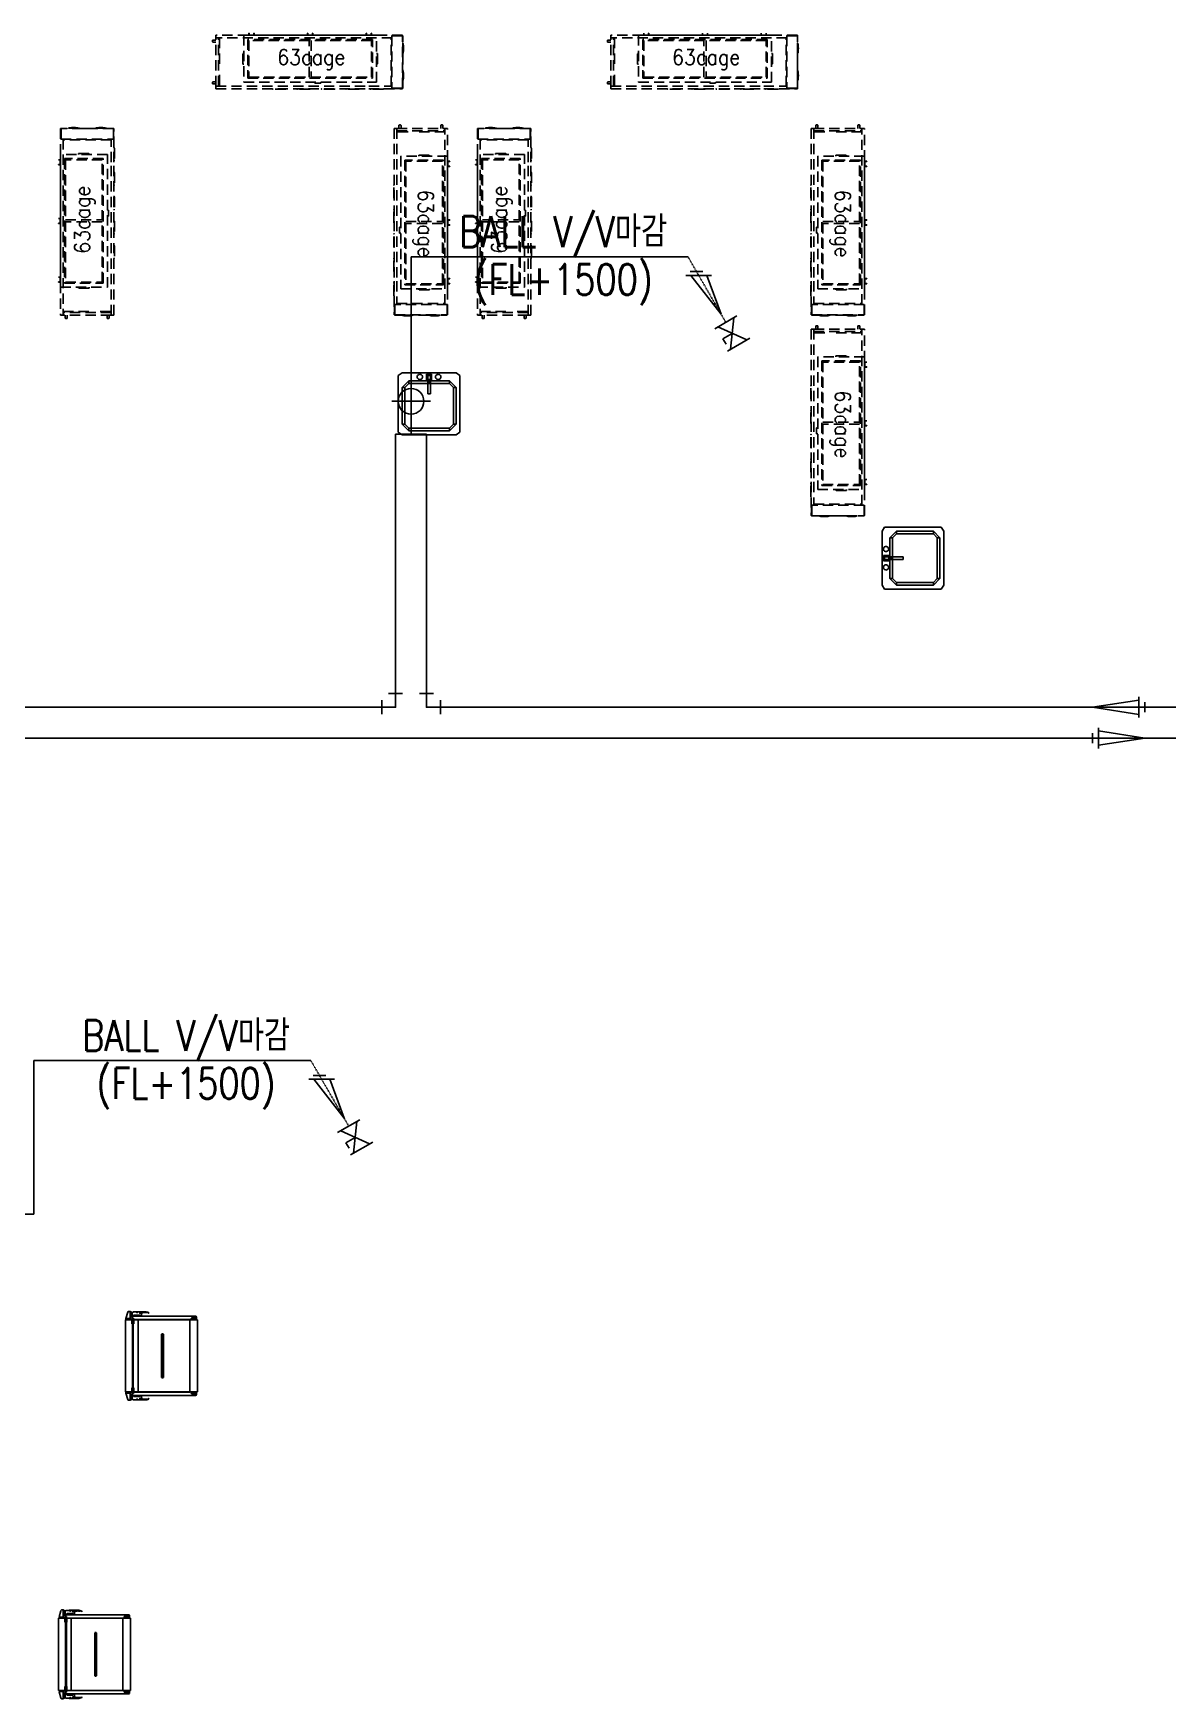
# Model space of a CAD drawing. Header units: millimetres. Extents: x 10903 to 284569, y 2319 to 62017.
# Drawn here: x 153771 to 164789, y 36515 to 52696 of the extents above; entities that cross this region are included whole.
import ezdxf
from ezdxf.enums import TextEntityAlignment as Align

# ---------------------------------------------------------------- set-up
doc = ezdxf.new("R2010")
doc.units = ezdxf.units.MM
doc.linetypes.add('DASHDOT', pattern=[1, 0.5, -0.25, 0, -0.25])
doc.linetypes.add('DASHED', pattern=[0.75, 0.5, -0.25])
for name, color, linetype in [('1', 8, 'Continuous'), ('IVC-SPF', 1, 'Continuous'), ('pipe', 3, 'Continuous'), ('UT GAS', 4, 'Continuous'), ('UTIL-RO', 4, 'Continuous'), ('빌트인', 8, 'Continuous')]:
    doc.layers.add(name, color=color, linetype=linetype)
doc.styles.add('GHS', font='ROMANS.shx', dxfattribs={"bigfont": 'whgtxt.shx'})
doc.styles.add('으뜸체', font='simplex.shx', dxfattribs={"bigfont": 'whgtxt.shx'})

# ---------------------------------------------------------------- blocks, each defined once
blk = doc.blocks.new('P1')
at = {"layer": '1', "color": 1, "linetype": 'Continuous'}
for p, q in [((0, -112.5), (0, 112.5)), ((112.5, 0), (-112.5, 0))]:
    blk.add_line(p, q, dxfattribs=at)
at = {"layer": 'pipe', "color": 2}
blk.add_circle((0, 0), 75, dxfattribs=at)
blk = doc.blocks.new('SA20L')
at = {"color": 2, "linetype": 'Continuous'}
for p, q in [((1.59, 0.53), (0.53, 1.59)), ((0.53, -1.59), (1.59, -0.53))]:
    blk.add_line(p, q, dxfattribs=at)
at = {"color": 0, "linetype": 'Continuous'}
blk.add_lwpolyline([(1.06, -1.06), (0, 0), (1.06, 1.06)], dxfattribs=at)
at = {"color": 2, "linetype": 'Continuous'}
for p in [(1.06, 1.06), (1.06, -1.06)]:
    blk.add_point(p, dxfattribs=at)
blk = doc.blocks.new('0S2c-M51-005-0-3층 UTILITY배관 평면도$0$SDFASFSDAF')
at = {"layer": 'pipe', "color": 2}
for p, q in [((0, 1.25), (0, -1.25)), ((0, 0.9), (2.5, -0.9)), ((2.5, 0.9), (0, -0.9)), ((2.5, 1.25), (2.5, -1.25))]:
    blk.add_line(p, q, dxfattribs=at)
blk = doc.blocks.new('VALD01')
at = {"color": 2}
for p, q in [((-1.96, 0.7), (2.54, 0)), ((2.54, 0), (-1.96, -0.7))]:
    blk.add_line(p, q, dxfattribs=at)
for points in [[(-2.54, -0.48), (-2.54, 0.48)], [(-1.96, -1), (-1.96, 1)]]:
    blk.add_lwpolyline(points, dxfattribs=at)
blk = doc.blocks.new('SINK2')
at = {"layer": '빌트인'}
for p, q in [((-262, 600), (-300, 575)), ((-300, 25), (-300, 575)), ((-262, 600), (262, 600)), ((-198, 562), (-262, 498)), ((-262, 498), (-198, 562)), ((-262, 498), (-262, 140)), ((-262, 498), (-262, 140)), ((-236, 498), (-262, 498)), ((-236, 498), (-262, 498)), ((-236, 498), (-198, 536)), ((-198, 536), (-236, 498)), ((-236, 140), (-236, 498)), ((-236, 140), (-236, 498)), ((198, 562), (-198, 562)), ((-198, 562), (198, 562)), ((-198, 536), (-198, 562)), ((-198, 536), (-198, 562)), ((-198, 536), (198, 536)), ((198, 536), (-198, 536)), ((262, 498), (198, 562)), ((198, 562), (198, 536)), ((262, 498), (198, 562)), ((198, 536), (198, 562)), ((236, 498), (198, 536)), ((198, 536), (236, 498)), ((236, 140), (236, 498)), ((236, 498), (262, 498)), ((236, 140), (236, 498)), ((236, 498), (262, 498)), ((262, 600), (300, 575)), ((262, 498), (262, 140)), ((262, 498), (262, 140)), ((300, 25), (300, 575)), ((-13, 204), (-13, 89)), ((13, 204), (-13, 204)), ((-13, 204), (-13, 102)), ((13, 204), (-13, 204)), ((-13, 204), (13, 204)), ((13, 204), (-13, 204)), ((-13, 204), (-13, 102)), ((-13, 89), (-13, 204)), ((13, 89), (13, 204)), ((13, 102), (13, 204)), ((13, 204), (13, 102)), ((13, 89), (13, 204)), ((-262, 0), (-300, 25)), ((-262, 140), (-198, 76)), ((-262, 140), (-236, 140)), ((-198, 76), (-262, 140)), ((-262, 140), (-236, 140)), ((262, 0), (-262, 0)), ((-198, 102), (-236, 140)), ((-236, 140), (-198, 102)), ((198, 102), (-198, 102)), ((-198, 102), (198, 102)), ((-198, 76), (-198, 102)), ((-198, 102), (-198, 76)), ((-198, 76), (198, 76)), ((198, 76), (-198, 76)), ((-114, 45), (-115, 38)), ((-115, 38), (-114, 45)), ((-114, 45), (-115, 38)), ((-115, 38), (-114, 45)), ((-115, 38), (-114, 32)), ((-114, 32), (-115, 38)), ((-115, 38), (-114, 32)), ((-114, 32), (-115, 38)), ((-111, 51), (-114, 45)), ((-114, 45), (-111, 51)), ((-111, 51), (-114, 45)), ((-114, 45), (-111, 51)), ((-114, 32), (-111, 25)), ((-111, 25), (-114, 32)), ((-114, 32), (-111, 25)), ((-111, 25), (-114, 32)), ((-107, 56), (-111, 51)), ((-111, 51), (-107, 56)), ((-107, 56), (-111, 51)), ((-111, 51), (-107, 56)), ((-111, 25), (-107, 20)), ((-107, 20), (-111, 25)), ((-111, 25), (-107, 20)), ((-107, 20), (-111, 25)), ((-102, 60), (-107, 56)), ((-107, 56), (-102, 60)), ((-102, 60), (-107, 56)), ((-107, 56), (-102, 60)), ((-107, 20), (-102, 16)), ((-102, 16), (-107, 20)), ((-107, 20), (-102, 16)), ((-102, 16), (-107, 20)), ((-96, 63), (-102, 60)), ((-102, 60), (-96, 63)), ((-96, 63), (-102, 60)), ((-102, 60), (-96, 63)), ((-102, 16), (-96, 14)), ((-96, 14), (-102, 16)), ((-102, 16), (-96, 14)), ((-96, 14), (-102, 16)), ((-89, 64), (-96, 63)), ((-96, 63), (-89, 64)), ((-89, 64), (-96, 63)), ((-96, 63), (-89, 64)), ((-96, 14), (-89, 13)), ((-89, 13), (-96, 14)), ((-96, 14), (-89, 13)), ((-89, 13), (-96, 14)), ((-82, 63), (-89, 64)), ((-82, 63), (-89, 64)), ((-89, 64), (-82, 63)), ((-82, 63), (-89, 64)), ((-89, 13), (-82, 14)), ((-82, 14), (-89, 13)), ((-89, 13), (-82, 14)), ((-82, 14), (-89, 13)), ((-76, 60), (-82, 63)), ((-82, 63), (-76, 60)), ((-76, 60), (-82, 63)), ((-82, 63), (-76, 60)), ((-82, 14), (-76, 16)), ((-76, 16), (-82, 14)), ((-82, 14), (-76, 16)), ((-76, 16), (-82, 14)), ((-71, 56), (-76, 60)), ((-76, 60), (-71, 56)), ((-71, 56), (-76, 60)), ((-76, 60), (-71, 56)), ((-76, 16), (-71, 20)), ((-71, 20), (-76, 16)), ((-76, 16), (-71, 20)), ((-71, 20), (-76, 16)), ((-67, 51), (-71, 56)), ((-71, 56), (-67, 51)), ((-67, 51), (-71, 56)), ((-71, 56), (-67, 51)), ((-71, 20), (-67, 25)), ((-67, 25), (-71, 20)), ((-71, 20), (-67, 25)), ((-67, 25), (-71, 20)), ((-64, 45), (-67, 51)), ((-67, 51), (-64, 45)), ((-64, 45), (-67, 51)), ((-67, 51), (-64, 45)), ((-67, 25), (-64, 32)), ((-64, 32), (-67, 25)), ((-67, 25), (-64, 32)), ((-64, 32), (-67, 25)), ((-64, 38), (-64, 45)), ((-64, 45), (-64, 38)), ((-64, 38), (-64, 45)), ((-64, 45), (-64, 38)), ((-64, 32), (-64, 38)), ((-64, 38), (-64, 32)), ((-64, 32), (-64, 38)), ((-64, 38), (-64, 32)), ((-13, 64), (-25, 76)), ((-25, 76), (25, 76)), ((-25, 76), (-13, 64)), ((-25, 13), (-25, 76)), ((-13, 25), (-25, 13)), ((-13, 25), (-25, 13)), ((25, 13), (-25, 13)), ((13, 102), (-13, 102)), ((-13, 102), (13, 102)), ((-13, 64), (-13, 102)), ((-13, 102), (-13, 89)), ((-13, 102), (-13, 89)), ((-13, 64), (-13, 102)), ((-13, 89), (13, 89)), ((-13, 89), (13, 89)), ((-13, 25), (-13, 89)), ((-13, 89), (-13, 25)), ((13, 64), (-13, 64)), ((13, 64), (-13, 64)), ((-13, 25), (-13, 64)), ((13, 25), (-13, 25)), ((13, 25), (-13, 25)), ((13, 102), (13, 64)), ((13, 89), (13, 102)), ((13, 102), (13, 64)), ((13, 102), (13, 89)), ((13, 89), (13, 25)), ((13, 89), (13, 25)), ((25, 76), (13, 64)), ((13, 64), (25, 76)), ((13, 25), (13, 64)), ((13, 25), (25, 13)), ((13, 25), (25, 13)), ((25, 76), (25, 13)), ((67, 51), (64, 45)), ((64, 45), (67, 51)), ((67, 51), (64, 45)), ((64, 45), (67, 51)), ((64, 38), (64, 45)), ((64, 45), (64, 38)), ((64, 38), (64, 45)), ((64, 45), (64, 38)), ((64, 38), (64, 32)), ((64, 32), (64, 38)), ((64, 38), (64, 32)), ((64, 32), (64, 38)), ((64, 32), (67, 25)), ((67, 25), (64, 32)), ((64, 32), (67, 25)), ((67, 25), (64, 32)), ((71, 56), (67, 51)), ((67, 51), (71, 56)), ((71, 56), (67, 51)), ((67, 51), (71, 56)), ((67, 25), (71, 20)), ((71, 20), (67, 25)), ((67, 25), (71, 20)), ((71, 20), (67, 25)), ((76, 60), (71, 56)), ((71, 56), (76, 60)), ((76, 60), (71, 56)), ((71, 56), (76, 60)), ((71, 20), (76, 16)), ((76, 16), (71, 20)), ((71, 20), (76, 16)), ((76, 16), (71, 20)), ((82, 63), (76, 60)), ((76, 60), (82, 63)), ((82, 63), (76, 60)), ((76, 60), (82, 63)), ((76, 16), (82, 14)), ((82, 14), (76, 16)), ((76, 16), (82, 14)), ((82, 14), (76, 16)), ((89, 64), (82, 63)), ((82, 63), (89, 64)), ((89, 64), (82, 63)), ((82, 63), (89, 64)), ((82, 14), (89, 13)), ((89, 13), (82, 14)), ((82, 14), (89, 13)), ((89, 13), (82, 14)), ((96, 63), (89, 64)), ((89, 64), (96, 63)), ((96, 63), (89, 64)), ((89, 64), (96, 63)), ((89, 13), (96, 14)), ((96, 14), (89, 13)), ((89, 13), (96, 14)), ((96, 14), (89, 13)), ((102, 60), (96, 63)), ((96, 63), (102, 60)), ((102, 60), (96, 63)), ((96, 63), (102, 60)), ((96, 14), (102, 16)), ((102, 16), (96, 14)), ((96, 14), (102, 16)), ((102, 16), (96, 14)), ((107, 56), (102, 60)), ((102, 60), (107, 56)), ((107, 56), (102, 60)), ((102, 60), (107, 56)), ((102, 16), (107, 20)), ((107, 20), (102, 16)), ((102, 16), (107, 20)), ((107, 20), (102, 16)), ((111, 51), (107, 56)), ((107, 56), (111, 51)), ((111, 51), (107, 56)), ((107, 56), (111, 51)), ((107, 20), (111, 25)), ((111, 25), (107, 20)), ((107, 20), (111, 25)), ((111, 25), (107, 20)), ((114, 45), (111, 51)), ((111, 51), (114, 45)), ((114, 45), (111, 51)), ((111, 51), (114, 45)), ((111, 25), (114, 32)), ((114, 32), (111, 25)), ((111, 25), (114, 32)), ((114, 32), (111, 25)), ((115, 38), (114, 45)), ((114, 45), (115, 38)), ((115, 38), (114, 45)), ((114, 45), (115, 38)), ((114, 32), (115, 38)), ((115, 38), (114, 32)), ((114, 32), (115, 38)), ((115, 38), (114, 32)), ((198, 76), (262, 140)), ((236, 140), (198, 102)), ((262, 140), (198, 76)), ((198, 102), (236, 140)), ((198, 102), (198, 76)), ((198, 102), (198, 76)), ((262, 140), (236, 140)), ((236, 140), (262, 140)), ((262, 0), (300, 25))]:
    blk.add_line(p, q, dxfattribs=at)
blk = doc.blocks.new('IVC-S70')
at = {"layer": '빌트인', "linetype": 'DASHED', "ltscale": 200}
for p, q in [((-909, 221), (-908, 221)), ((-909, 221), (-909, 161)), ((-908, 222), (-907, 222)), ((-908, -285), (-908, 222)), ((-907, 222), (-908, 222)), ((-907, 228), (905, 228)), ((-907, 225), (-907, 228)), ((-907, 225), (-907, 222)), ((-805, 225), (-907, 225)), ((-907, 223), (-806, 223)), ((-907, 223), (-907, 222)), ((-907, 222), (-907, 222)), ((-809, 222), (-905, 222)), ((-807, 225), (-807, 223)), ((-806, 223), (-806, 222)), ((-806, 222), (-805, 222)), ((-805, 222), (-806, 222)), ((-805, 222), (-805, 225)), ((-805, 222), (-805, -285)), ((-805, 202), (905, 202)), ((-797, -265), (-797, 202)), ((-655, 228), (635, 228)), ((-655, -228), (-655, 228)), ((-615, -188), (-615, 188)), ((-615, 188), (595, 188)), ((-605, 248), (-603, 248)), ((-605, 228), (-605, 248)), ((-555, 228), (-605, 228)), ((-605, -178), (-605, 178)), ((-605, 178), (585, 178)), ((-603, 248), (-603, 230)), ((-603, 230), (-557, 230)), ((-557, 248), (-555, 248)), ((-557, 230), (-557, 248)), ((-555, 248), (-555, 228)), ((-35, 248), (-33, 248)), ((-35, 228), (-35, 248)), ((15, 228), (-35, 228)), ((-33, 248), (-33, 230)), ((-33, 230), (13, 230)), ((-20, 178), (-20, -178)), ((0, -178), (0, 178)), ((13, 248), (15, 248)), ((13, 230), (13, 248)), ((15, 248), (15, 228)), ((535, 248), (537, 248)), ((535, 228), (535, 248)), ((585, 228), (535, 228)), ((537, 248), (537, 230)), ((537, 230), (583, 230)), ((583, 230), (583, 248)), ((583, 248), (585, 248)), ((585, 248), (585, 228)), ((585, 178), (585, -178)), ((595, 188), (595, -188)), ((635, 228), (635, -228)), ((870, 202), (870, -55)), ((880, -265), (880, 202)), ((905, 202), (905, 228)), ((905, -265), (905, 202)), ((905, 182), (933, 182)), ((938, 167), (938, 177)), ((-910, 44), (-910, 161)), ((-908, 161), (-910, 161)), ((-910, 54), (-910, 151)), ((-910, 151), (-910, 151)), ((-910, 54), (-910, 54)), ((-910, 44), (-908, 44)), ((-909, 44), (-909, -132)), ((-665, 51), (-665, -51)), ((-655, 51), (-665, 51)), ((645, 51), (635, 51)), ((645, -51), (645, 51)), ((905, 162), (933, 162)), ((-910, -221), (-910, -104)), ((-908, -104), (-910, -104)), ((-910, -211), (-910, -114)), ((-910, -114), (-910, -114)), ((-665, -51), (-655, -51)), ((635, -51), (645, -51)), ((870, -157), (870, -265)), ((-910, -211), (-910, -211)), ((-910, -221), (-908, -221)), ((-909, -221), (-909, -286)), ((-909, -286), (-908, -286)), ((-908, -285), (-907, -285)), ((-908, -285), (-908, -286)), ((-908, -287), (-908, -286)), ((-908, -286), (-907, -286)), ((-908, -287), (-907, -287)), ((-907, -286), (-907, -285)), ((-907, -286), (-907, -286)), ((-907, -286), (-907, -288)), ((-905, -286), (-907, -286)), ((-907, -288), (-907, -291)), ((-805, -288), (-907, -288)), ((-580, -291), (-907, -291)), ((-905, -286), (-809, -286)), ((-806, -286), (-809, -286)), ((-807, -286), (-807, -288)), ((-806, -286), (-806, -285)), ((-805, -285), (-806, -285)), ((-806, -286), (-806, -285)), ((-806, -286), (-805, -286)), ((-580, -265), (-805, -265)), ((-805, -285), (-805, -288)), ((-718, -296), (-600, -296)), ((-718, -296), (-600, -296)), ((-718, -296), (-599, -296)), ((-718, -296), (-599, -296)), ((635, -228), (-655, -228)), ((595, -188), (-615, -188)), ((585, -178), (-605, -178)), ((905, -265), (-580, -265)), ((905, -291), (-580, -291)), ((-481, -296), (-361, -296)), ((-481, -296), (-361, -296)), ((-244, -296), (-124, -296)), ((-244, -296), (-124, -296)), ((-113, -228), (-113, -238)), ((-56, -238), (-113, -238)), ((-56, -238), (-56, -228)), ((-6, -296), (113, -296)), ((-6, -296), (113, -296)), ((231, -296), (350, -296)), ((231, -296), (350, -296)), ((905, -225), (933, -225)), ((905, -245), (933, -245)), ((905, -265), (905, -291)), ((938, -240), (938, -230))]:
    blk.add_line(p, q, dxfattribs=at)
for centre, radius, start, end in [((-905, 220), 2, 147.4808, 154.9288), ((933, 177), 5, 0, 90), ((933, 167), 5, 270, 0), ((-905, -284), 2, 207.8925, 209.1843), ((-905, -284), 2, 222.132, 270), ((-718, -288), 7.5, 199.1756, 270), ((-718, -288), 7.4, 199.445, 270), ((-718, -288), 7.5, 199.1756, 270), ((-718, -288), 7.4, 199.445, 270), ((-599, -288), 7.5, 270, 340.8244), ((-599, -288), 7.4, 270, 340.555), ((-481, -288), 7.5, 199.1756, 270), ((-481, -288), 7.4, 199.445, 270), ((-361, -288), 7.5, 270, 340.8244), ((-361, -288), 7.4, 270, 340.555), ((-244, -288), 7.5, 199.1756, 270), ((-244, -288), 7.4, 199.445, 270), ((-124, -288), 7.5, 270, 340.8244), ((-124, -288), 7.4, 270, 340.555), ((-6, -288), 7.5, 199.1756, 270), ((-6, -288), 7.4, 199.445, 270), ((113, -288), 7.5, 270, 340.8244), ((113, -288), 7.4, 270, 340.555), ((231, -288), 7.5, 199.1756, 270), ((231, -288), 7.4, 199.445, 270), ((350, -288), 7.5, 270, 340.8244), ((350, -288), 7.4, 270, 340.555), ((933, -230), 5, 0, 90), ((933, -240), 5, 270, 0)]:
    blk.add_arc(centre, radius, start, end, dxfattribs=at)
for points, knots in [([(-906, 221), (-906, 221), (-907, 221), (-907, 221), (-907, 221), (-908, 221), (-908, 221), (-908, 221), (-908, 222), (-908, 222)], [0, 0, 0, 0, 0.25, 0.25, 0.5, 0.5, 0.75, 0.75, 1, 1, 1, 1]), ([(-907, 223), (-907, 223), (-907, 223), (-907, 222), (-907, 222), (-906, 222), (-906, 222), (-906, 221), (-906, 221), (-906, 221)], [0, 0, 0, 0, 0.25, 0.25, 0.5, 0.5, 0.75, 0.75, 1, 1, 1, 1]), ([(-907, 222), (-907, 222), (-907, 222), (-907, 222), (-907, 221), (-906, 221), (-906, 221), (-906, 221), (-906, 221), (-906, 221)], [0, 0, 0, 0, 0.25, 0.25, 0.5, 0.5, 0.75, 0.75, 1, 1, 1, 1]), ([(-807, 221), (-807, 221), (-807, 221), (-807, 222), (-807, 222), (-806, 222), (-806, 222), (-806, 223), (-806, 223), (-806, 223)], [0, 0, 0, 0, 0.25, 0.25, 0.5, 0.5, 0.75, 0.75, 1, 1, 1, 1]), ([(-807, 221), (-807, 221), (-807, 221), (-807, 221), (-807, 221), (-806, 221), (-806, 222), (-806, 222), (-806, 222), (-806, 222)], [0, 0, 0, 0, 0.25, 0.25, 0.5, 0.5, 0.75, 0.75, 1, 1, 1, 1]), ([(-806, 222), (-806, 222), (-806, 221), (-806, 221), (-806, 221), (-806, 221), (-807, 221), (-807, 221), (-807, 221), (-807, 221)], [0, 0, 0, 0, 0.25, 0.25, 0.5, 0.5, 0.75, 0.75, 1, 1, 1, 1]), ([(-805, 222), (-805, 222), (-805, 221), (-805, 221), (-805, 221), (-806, 221), (-806, 221), (-807, 221), (-807, 221), (-807, 221)], [0, 0, 0, 0, 0.25, 0.25, 0.5, 0.5, 0.75, 0.75, 1, 1, 1, 1]), ([(-910, 151), (-911, 150), (-912, 148), (-913, 144), (-915, 139), (-915, 133), (-916, 124), (-916, 114), (-917, 107), (-917, 102)], [0, 0, 0, 0, 0.06656, 0.148336, 0.245879, 0.367331, 0.543547, 0.754398, 1, 1, 1, 1]), ([(-917, 102), (-917, 97), (-916, 88), (-916, 76), (-915, 67), (-914, 61), (-913, 57), (-911, 55), (-911, 54), (-910, 54)], [0, 0, 0, 0, 0.306371, 0.556522, 0.750806, 0.848907, 0.923816, 0.967508, 1, 1, 1, 1]), ([(-910, -114), (-911, -115), (-912, -117), (-913, -121), (-915, -126), (-915, -132), (-916, -141), (-916, -151), (-917, -158), (-917, -163)], [0, 0, 0, 0, 0.06656, 0.148336, 0.245879, 0.367331, 0.543547, 0.754398, 1, 1, 1, 1]), ([(-917, -163), (-917, -168), (-916, -177), (-916, -190), (-915, -198), (-914, -204), (-913, -208), (-911, -210), (-911, -211), (-910, -211)], [0, 0, 0, 0, 0.306371, 0.556522, 0.750806, 0.848907, 0.923816, 0.967508, 1, 1, 1, 1]), ([(-908, -285), (-908, -284), (-908, -284), (-908, -284), (-908, -284), (-907, -284), (-907, -284), (-907, -284), (-906, -284), (-906, -284)], [0, 0, 0, 0, 0.25, 0.25, 0.5, 0.5, 0.75, 0.75, 1, 1, 1, 1]), ([(-907, -285), (-907, -285), (-907, -285), (-908, -285), (-908, -285), (-908, -285), (-908, -285), (-908, -285), (-908, -285), (-908, -286)], [0, 0, 0, 0, 0.25, 0.25, 0.5, 0.5, 0.75, 0.75, 1, 1, 1, 1]), ([(-908, -286), (-908, -286), (-908, -286), (-908, -285), (-908, -285), (-907, -285), (-907, -285), (-907, -285), (-907, -285), (-907, -285)], [0, 0, 0, 0, 0.25, 0.25, 0.5, 0.5, 0.75, 0.75, 1, 1, 1, 1]), ([(-906, -284), (-906, -284), (-906, -284), (-906, -284), (-906, -284), (-907, -284), (-907, -284), (-907, -285), (-907, -285), (-907, -285)], [0, 0, 0, 0, 0.25, 0.25, 0.5, 0.5, 0.75, 0.75, 1, 1, 1, 1]), ([(-906, -284), (-906, -284), (-906, -284), (-906, -285), (-906, -285), (-907, -285), (-907, -285), (-907, -286), (-907, -286), (-907, -286)], [0, 0, 0, 0, 0.25, 0.25, 0.5, 0.5, 0.75, 0.75, 1, 1, 1, 1]), ([(-907, -285), (-907, -284), (-907, -284), (-907, -284), (-907, -284), (-907, -284), (-907, -284), (-906, -284), (-906, -284), (-906, -284)], [0, 0, 0, 0, 0.25, 0.25, 0.5, 0.5, 0.75, 0.75, 1, 1, 1, 1]), ([(-806, -285), (-806, -285), (-806, -285), (-806, -284), (-806, -284), (-807, -284), (-807, -284), (-807, -284), (-807, -284), (-807, -284)], [0, 0, 0, 0, 0.25, 0.25, 0.5, 0.5, 0.75, 0.75, 1, 1, 1, 1]), ([(-806, -286), (-806, -286), (-806, -286), (-806, -285), (-806, -285), (-807, -285), (-807, -285), (-807, -284), (-807, -284), (-807, -284)], [0, 0, 0, 0, 0.25, 0.25, 0.5, 0.5, 0.75, 0.75, 1, 1, 1, 1]), ([(-807, -284), (-807, -284), (-807, -284), (-807, -284), (-806, -284), (-806, -284), (-806, -284), (-806, -284), (-806, -284), (-806, -285)], [0, 0, 0, 0, 0.25, 0.25, 0.5, 0.5, 0.75, 0.75, 1, 1, 1, 1]), ([(-807, -284), (-807, -284), (-807, -284), (-806, -284), (-806, -284), (-805, -284), (-805, -284), (-805, -284), (-805, -284), (-805, -285)], [0, 0, 0, 0, 0.25, 0.25, 0.5, 0.5, 0.75, 0.75, 1, 1, 1, 1])]:
    blk.add_open_spline(points, degree=3, knots=knots, dxfattribs=at)
blk = doc.blocks.new('pb03')
at = {"layer": '빌트인'}
for p, q in [((-352, 350), (348, 350)), ((-352, 350), (-352, -350)), ((-346, 363), (-329, 424)), ((-346, 362), (-300, 362)), ((-346, 351), (-346, 362)), ((-346, 351), (-300, 351)), ((-338, 359), (-341, 362)), ((-338, 359), (-334, 359)), ((-338, 351), (-338, 359)), ((-336, 348), (-336, 365)), ((-334, 359), (-332, 362)), ((-334, 351), (-334, 359)), ((-323, 431), (-307, 431)), ((-318, 351), (-318, 362)), ((-311, 359), (-314, 362)), ((-311, 359), (-307, 359)), ((-311, 351), (-311, 359)), ((-309, 348), (-309, 365)), ((-307, 362), (-307, 431)), ((-307, 416), (-307, 430)), ((-307, 371), (-302, 371)), ((-307, 359), (-304, 362)), ((-307, 351), (-307, 359)), ((-306, 431), (-305, 431)), ((-306, 415), (-296, 415)), ((-304, 431), (-293, 424)), ((-302, 371), (-302, 415)), ((-300, 351), (-300, 362)), ((-286, 413), (-298, 413)), ((-298, 413), (-298, 409)), ((-289, 350), (-289, 312)), ((-289, 312), (-270, 350)), ((-289, 350), (-270, 312)), ((-286, 388), (-286, 416)), ((-286, 398), (-286, 398)), ((-286, 388), (-195, 388)), ((-286, 385), (300, 385)), ((-286, 353), (-286, 385)), ((-286, 385), (-286, 352)), ((-273, 367), (-286, 367)), ((-285, 358), (-286, 357)), ((-285, 358), (-286, 358)), ((-285, 352), (-286, 352)), ((-285, 365), (-275, 365)), ((-285, 351), (-285, 365)), ((-285, 363), (-285, 363)), ((-285, 361), (-285, 361)), ((-285, 357), (-285, 357)), ((-285, 354), (-285, 353)), ((-285, 354), (-285, 354)), ((-285, 354), (-285, 353)), ((-275, 351), (-285, 351)), ((-284, 351), (-285, 351)), ((-285, 351), (-285, 350)), ((-285, 351), (-285, 351)), ((-285, 350), (-266, 350)), ((-284, 363), (-284, 363)), ((-285, 360), (-285, 360)), ((-284, 355), (-284, 355)), ((-284, 351), (-284, 350)), ((-282, 365), (-283, 365)), ((-283, 365), (-283, 365)), ((-282, 360), (-283, 361)), ((-283, 361), (-283, 360)), ((-282, 360), (-283, 360)), ((-283, 360), (-283, 360)), ((-283, 353), (-283, 353)), ((-283, 351), (-283, 351)), ((-282, 364), (-282, 364)), ((-282, 360), (-282, 360)), ((-281, 365), (-281, 365)), ((-281, 363), (-281, 363)), ((-281, 360), (-281, 360)), ((-281, 357), (-281, 357)), ((-281, 357), (-281, 357)), ((-281, 355), (-281, 354)), ((-281, 355), (-281, 354)), ((-281, 355), (-281, 355)), ((-281, 354), (-281, 354)), ((-281, 351), (-281, 351)), ((-280, 364), (-280, 364)), ((-280, 364), (-280, 364)), ((-280, 364), (-280, 364)), ((-280, 364), (-280, 364)), ((-280, 361), (-280, 361)), ((-280, 358), (-280, 358)), ((-280, 354), (-280, 354)), ((-280, 352), (-280, 352)), ((-279, 361), (-279, 361)), ((-279, 357), (-279, 357)), ((-279, 357), (-279, 357)), ((-279, 357), (-279, 357)), ((-279, 355), (-279, 355)), ((-279, 310), (-279, 354)), ((-278, 360), (-278, 360)), ((-278, 354), (-278, 354)), ((-278, 351), (-278, 351)), ((-277, 426), (-204, 426)), ((-277, 357), (-277, 356)), ((-277, 357), (-277, 357)), ((-277, 357), (-277, 356)), ((-277, 357), (-277, 357)), ((-276, 365), (-276, 365)), ((-276, 364), (-276, 364)), ((-276, 364), (-276, 364)), ((-276, 361), (-276, 361)), ((-276, 361), (-276, 361)), ((-276, 358), (-276, 358)), ((-276, 355), (-276, 355)), ((-276, 351), (-276, 351)), ((-275, 365), (-275, 351)), ((-275, 363), (-275, 363)), ((-275, 363), (-275, 363)), ((-275, 358), (-275, 358)), ((-273, 352), (-273, 367)), ((-270, 350), (-270, 312)), ((-264, 396), (-217, 396)), ((-263, 352), (275, 352)), ((-258, 394), (-260, 396)), ((-258, 388), (-258, 394)), ((-258, 394), (-254, 394)), ((-256, 385), (-256, 398)), ((-254, 394), (-252, 396)), ((-254, 388), (-254, 394)), ((-246, 428), (-163, 428)), ((-242, 421), (-234, 421)), ((-238, 425), (-238, 417)), ((-227, 350), (-227, -350)), ((-224, 394), (-226, 396)), ((-224, 388), (-224, 394)), ((-224, 394), (-220, 394)), ((-222, 385), (-222, 398)), ((-220, 394), (-218, 396)), ((-220, 388), (-220, 394)), ((-216, 416), (-204, 416)), ((-210, 422), (-210, 410)), ((-195, 388), (-195, 416)), ((-146, 421), (-131, 418)), ((-131, 418), (-126, 417)), ((-125, 418), (-125, 419)), ((273, 350), (273, -350)), ((287, 367), (300, 367)), ((287, 352), (287, 367)), ((299, 365), (289, 365)), ((289, 365), (289, 351)), ((289, 365), (289, 365)), ((289, 364), (289, 363)), ((289, 363), (289, 363)), ((289, 358), (289, 358)), ((289, 351), (299, 351)), ((290, 365), (290, 365)), ((290, 364), (290, 364)), ((290, 361), (290, 361)), ((290, 361), (290, 361)), ((290, 358), (290, 358)), ((290, 357), (291, 357)), ((290, 357), (291, 357)), ((290, 355), (290, 355)), ((290, 352), (290, 352)), ((291, 360), (291, 360)), ((291, 358), (291, 358)), ((291, 357), (291, 357)), ((291, 354), (291, 354)), ((292, 361), (292, 361)), ((292, 357), (293, 357)), ((292, 357), (293, 357)), ((292, 351), (292, 351)), ((293, 364), (294, 365)), ((293, 364), (294, 364)), ((293, 361), (293, 361)), ((293, 358), (293, 358)), ((293, 357), (293, 357)), ((293, 355), (293, 355)), ((294, 365), (294, 364)), ((294, 365), (294, 365)), ((294, 364), (294, 364)), ((294, 364), (294, 364)), ((294, 355), (295, 354)), ((294, 355), (295, 355)), ((294, 354), (294, 354)), ((294, 352), (294, 352)), ((295, 361), (295, 361)), ((295, 360), (295, 360)), ((295, 357), (295, 357)), ((295, 357), (295, 357)), ((295, 355), (295, 354)), ((295, 354), (295, 354)), ((295, 351), (295, 351)), ((296, 365), (296, 365)), ((296, 365), (296, 365)), ((296, 364), (296, 364)), ((296, 361), (297, 360)), ((296, 361), (296, 361)), ((296, 361), (297, 360)), ((296, 360), (296, 360)), ((297, 354), (297, 354)), ((297, 352), (297, 352)), ((298, 364), (298, 364)), ((298, 361), (298, 361)), ((298, 360), (298, 360)), ((298, 355), (298, 355)), ((298, 354), (299, 354)), ((298, 354), (299, 354)), ((298, 351), (298, 351)), ((298, 351), (298, 351)), ((298, 351), (298, 351)), ((299, 351), (299, 365)), ((299, 363), (299, 363)), ((299, 358), (299, 358)), ((299, 358), (299, 358)), ((299, 357), (299, 357)), ((299, 354), (299, 354)), ((299, 352), (300, 352)), ((299, 352), (299, 352)), ((300, 385), (300, 352)), ((301, 368), (301, 382)), ((309, 377), (301, 377)), ((317, 375), (301, 375)), ((309, 373), (301, 373)), ((304, 384), (330, 384)), ((304, 366), (330, 366)), ((309, 363), (309, 387)), ((309, 377), (311, 380)), ((309, 373), (309, 377)), ((309, 373), (311, 370)), ((311, 370), (311, 380)), ((316, 380), (311, 380)), ((316, 370), (311, 370)), ((316, 368), (316, 382)), ((316, 381), (316, 370)), ((316, 369), (316, 380)), ((328, 375), (319, 375)), ((320, 375), (320, 366)), ((320, 366), (320, 358)), ((320, 354), (320, 358)), ((323, 361), (336, 361)), ((323, 351), (336, 351)), ((325, 361), (325, 356)), ((325, 356), (334, 356)), ((327, 354), (325, 356)), ((327, 354), (332, 354)), ((327, 354), (327, 351)), ((329, 375), (331, 375)), ((330, 377), (330, 385)), ((330, 384), (330, 384)), ((330, 376), (330, 374)), ((330, 373), (330, 365)), ((330, 362), (330, 350)), ((332, 375), (340, 375)), ((332, 354), (334, 356)), ((332, 354), (332, 351)), ((334, 361), (334, 356)), ((339, 358), (339, 375)), ((339, 375), (339, 375)), ((339, 354), (339, 358)), ((348, 350), (348, -350)), ((-289, 312), (-270, 312)), ((-284, -312), (-284, 312)), ((-275, -312), (-275, 312)), ((0, 210), (0, -210)), ((19, 210), (0, 210)), ((19, 197), (0, 197)), ((3, 194), (3, -194)), ((15, 194), (3, 194)), ((9, 220), (9, -220)), ((15, -194), (15, 194)), ((19, -210), (19, 210)), ((-284, -40), (-284, -312)), ((-275, -40), (-275, -312)), ((-289, -312), (-270, -312)), ((-289, -312), (-270, -350)), ((-289, -350), (-270, -312)), ((-289, -350), (-289, -312)), ((-279, -310), (-279, -354)), ((-270, -350), (-270, -312)), ((0, -197), (19, -197)), ((0, -210), (19, -210)), ((3, -194), (15, -194)), ((-352, -350), (348, -350)), ((-346, -351), (-300, -351)), ((-346, -351), (-346, -362)), ((-346, -362), (-300, -362)), ((-346, -363), (-329, -424)), ((-338, -359), (-341, -362)), ((-338, -351), (-338, -359)), ((-338, -359), (-334, -359)), ((-336, -348), (-336, -365)), ((-334, -351), (-334, -359)), ((-334, -359), (-332, -362)), ((-323, -431), (-307, -431)), ((-318, -351), (-318, -362)), ((-311, -359), (-314, -362)), ((-311, -351), (-311, -359)), ((-311, -359), (-307, -359)), ((-309, -348), (-309, -365)), ((-307, -351), (-307, -359)), ((-307, -359), (-304, -362)), ((-307, -362), (-307, -431)), ((-307, -371), (-302, -371)), ((-307, -416), (-307, -430)), ((-306, -415), (-296, -415)), ((-306, -431), (-305, -431)), ((-304, -431), (-293, -424)), ((-302, -371), (-302, -415)), ((-300, -351), (-300, -362)), ((-298, -413), (-298, -409)), ((-286, -413), (-298, -413)), ((-286, -385), (-286, -352)), ((-285, -352), (-286, -352)), ((-273, -367), (-286, -367)), ((-286, -385), (300, -385)), ((-286, -388), (-195, -388)), ((-286, -388), (-286, -416)), ((-286, -398), (-286, -398)), ((-285, -350), (-266, -350)), ((-285, -350), (-266, -350)), ((-285, -351), (-285, -365)), ((-275, -351), (-285, -351)), ((-285, -351), (-285, -351)), ((-284, -354), (-285, -353)), ((-284, -354), (-285, -353)), ((-285, -358), (-285, -358)), ((-285, -358), (-285, -358)), ((-285, -363), (-285, -363)), ((-285, -365), (-275, -365)), ((-283, -351), (-284, -351)), ((-283, -351), (-284, -351)), ((-284, -351), (-284, -351)), ((-284, -354), (-284, -354)), ((-284, -355), (-284, -355)), ((-284, -357), (-284, -357)), ((-284, -360), (-284, -360)), ((-284, -361), (-284, -361)), ((-284, -364), (-284, -364)), ((-283, -352), (-283, -352)), ((-283, -353), (-283, -353)), ((-282, -361), (-282, -360)), ((-282, -361), (-282, -360)), ((-282, -360), (-282, -360)), ((-282, -361), (-282, -361)), ((-282, -365), (-282, -365)), ((-282, -365), (-282, -365)), ((-281, -351), (-281, -351)), ((-280, -355), (-281, -354)), ((-281, -355), (-281, -354)), ((-280, -355), (-281, -355)), ((-281, -360), (-281, -360)), ((-281, -364), (-281, -364)), ((-280, -354), (-280, -354)), ((-280, -357), (-280, -357)), ((-280, -357), (-280, -357)), ((-280, -361), (-280, -361)), ((-279, -364), (-280, -364)), ((-279, -364), (-280, -364)), ((-280, -364), (-280, -364)), ((-280, -364), (-280, -364)), ((-280, -365), (-280, -365)), ((-279, -352), (-279, -352)), ((-279, -354), (-279, -354)), ((-279, -355), (-279, -355)), ((-279, -358), (-279, -358)), ((-279, -361), (-279, -361)), ((-279, -364), (-279, -364)), ((-278, -351), (-278, -351)), ((-278, -357), (-278, -357)), ((-278, -357), (-278, -357)), ((-278, -357), (-278, -357)), ((-278, -361), (-278, -361)), ((-277, -354), (-277, -354)), ((-276, -357), (-277, -357)), ((-276, -357), (-277, -357)), ((-277, -357), (-277, -357)), ((-277, -358), (-277, -358)), ((-277, -360), (-277, -360)), ((-277, -426), (-204, -426)), ((-276, -352), (-276, -352)), ((-276, -355), (-276, -355)), ((-276, -358), (-276, -358)), ((-276, -361), (-276, -361)), ((-275, -365), (-275, -351)), ((-275, -361), (-275, -361)), ((-275, -364), (-275, -364)), ((-275, -365), (-275, -365)), ((-275, -365), (-275, -365)), ((-274, -358), (-274, -358)), ((-274, -363), (-274, -363)), ((-274, -363), (-274, -363)), ((-273, -352), (-273, -367)), ((-264, -396), (-217, -396)), ((-263, -352), (275, -352)), ((-258, -394), (-260, -396)), ((-258, -388), (-258, -394)), ((-258, -394), (-254, -394)), ((-256, -385), (-256, -398)), ((-254, -388), (-254, -394)), ((-254, -394), (-252, -396)), ((-246, -428), (-163, -428)), ((-242, -421), (-234, -421)), ((-238, -425), (-238, -417)), ((-224, -394), (-226, -396)), ((-224, -388), (-224, -394)), ((-224, -394), (-220, -394)), ((-222, -385), (-222, -398)), ((-220, -388), (-220, -394)), ((-220, -394), (-218, -396)), ((-216, -416), (-204, -416)), ((-210, -422), (-210, -410)), ((-195, -388), (-195, -416)), ((-146, -421), (-131, -418)), ((-131, -418), (-126, -417)), ((-125, -418), (-125, -419)), ((287, -352), (287, -367)), ((287, -367), (300, -367)), ((289, -365), (289, -351)), ((289, -351), (299, -351)), ((289, -358), (289, -358)), ((289, -363), (289, -363)), ((289, -363), (289, -363)), ((299, -365), (289, -365)), ((289, -365), (289, -365)), ((290, -352), (290, -352)), ((290, -355), (290, -355)), ((290, -357), (291, -357)), ((290, -357), (291, -357)), ((290, -358), (290, -358)), ((290, -361), (290, -361)), ((290, -361), (290, -361)), ((290, -364), (290, -364)), ((290, -365), (290, -365)), ((291, -354), (291, -354)), ((291, -357), (291, -357)), ((291, -358), (291, -358)), ((291, -360), (291, -360)), ((292, -351), (292, -351)), ((292, -357), (293, -357)), ((292, -357), (293, -357)), ((292, -361), (292, -361)), ((293, -355), (293, -355)), ((293, -357), (293, -357)), ((293, -358), (293, -358)), ((293, -361), (293, -361)), ((293, -364), (294, -364)), ((293, -364), (294, -364)), ((294, -352), (294, -352)), ((294, -355), (295, -354)), ((294, -354), (294, -354)), ((294, -355), (295, -355)), ((294, -364), (294, -364)), ((294, -364), (294, -364)), ((294, -364), (294, -364)), ((294, -365), (294, -365)), ((295, -351), (295, -351)), ((295, -355), (295, -354)), ((295, -354), (295, -354)), ((295, -357), (295, -357)), ((295, -357), (295, -357)), ((295, -360), (295, -360)), ((295, -361), (295, -361)), ((296, -361), (297, -360)), ((296, -361), (297, -360)), ((296, -360), (296, -360)), ((296, -361), (296, -361)), ((296, -364), (296, -364)), ((296, -365), (296, -365)), ((296, -365), (296, -365)), ((297, -352), (297, -352)), ((297, -353), (297, -353)), ((298, -351), (298, -351)), ((298, -351), (298, -351)), ((298, -351), (298, -351)), ((298, -354), (299, -353)), ((298, -354), (299, -354)), ((298, -355), (298, -355)), ((298, -360), (298, -360)), ((298, -361), (298, -361)), ((298, -364), (298, -364)), ((299, -351), (299, -365)), ((299, -351), (299, -351)), ((299, -352), (300, -352)), ((299, -354), (299, -353)), ((299, -357), (299, -357)), ((299, -358), (299, -358)), ((299, -358), (299, -358)), ((299, -363), (299, -363)), ((300, -385), (300, -352)), ((301, -368), (301, -382)), ((309, -373), (301, -373)), ((317, -375), (301, -375)), ((309, -377), (301, -377)), ((304, -366), (330, -366)), ((304, -384), (330, -384)), ((309, -363), (309, -387)), ((309, -373), (311, -370)), ((309, -373), (309, -377)), ((309, -377), (311, -380)), ((311, -370), (311, -380)), ((316, -370), (311, -370)), ((316, -380), (311, -380)), ((316, -368), (316, -382)), ((316, -369), (316, -380)), ((316, -381), (316, -370)), ((328, -375), (319, -375)), ((320, -354), (320, -358)), ((320, -366), (320, -358)), ((320, -375), (320, -366)), ((323, -351), (336, -351)), ((323, -361), (336, -361)), ((327, -354), (325, -356)), ((325, -356), (334, -356)), ((325, -361), (325, -356)), ((327, -354), (327, -351)), ((327, -354), (332, -354)), ((329, -375), (331, -375)), ((330, -362), (330, -350)), ((330, -373), (330, -365)), ((330, -376), (330, -374)), ((330, -377), (330, -385)), ((330, -384), (330, -384)), ((332, -354), (332, -351)), ((332, -354), (334, -356)), ((332, -375), (340, -375)), ((334, -361), (334, -356)), ((339, -354), (339, -358)), ((339, -358), (339, -375)), ((339, -375), (339, -375))]:
    blk.add_line(p, q, dxfattribs=at)
for centre, radius in [((-296, 420), 4.72), ((-238, 421), 2.83), ((-210, 416), 3.78), ((330, 375), 4.72), ((-296, -420), 4.72), ((-238, -421), 2.83), ((-210, -416), 3.78), ((330, -375), 4.72)]:
    blk.add_circle(centre, radius, dxfattribs=at)
for centre, radius, start, end in [((-345, 362), 0.944, 165.1906, 180), ((-320, 422), 9.44, 103.291, 165.1906), ((-306, 430), 0.944, 90, 180), ((-306, 416), 0.944, 180, 270), ((-305, 430), 0.944, 56.5746, 90), ((-296, 420), 6.13, 230.2849, 95.4886), ((-286, 409), 11.3, 180, 270), ((-277, 416), 9.44, 90, 180), ((-264, 383), 13.2, 90, 159.0752), ((-246, 426), 2.83, 90, 180), ((-217, 383), 13.2, 20.9248, 90), ((-204, 416), 9.44, 0, 90), ((-181, 407), 13.6, 98.0288, 183.2112), ((-165, 262), 159, 83.0055, 96.3938), ((-165, 337), 91.5, 64.1354, 88.469), ((-120, 419), 9.21, 194.6916, 212.6875), ((-127, 415), 0.944, 212.6875, 284.9003), ((-127, 417), 2.83, 284.9003, 43.7331), ((-126, 418), 0.944, 266.0665, 11.6237), ((-126, 418), 0.944, 11.6237, 64.4727), ((304, 382), 2.83, 90, 180), ((304, 368), 2.83, 180, 270), ((313, 382), 2.83, 0, 90), ((313, 368), 2.83, 270, 0), ((330, 375), 9.44, 90, 180), ((323, 358), 2.83, 90, 180), ((323, 354), 2.83, 180, 270), ((330, 375), 9.44, 0, 90), ((330, 375), 9.44, 270, 0), ((336, 358), 2.83, 0, 90), ((336, 354), 2.83, 270, 0), ((-345, -362), 0.944, 180, 194.8094), ((-320, -422), 9.44, 194.8094, 256.709), ((-306, -416), 0.944, 90, 180), ((-306, -430), 0.944, 180, 270), ((-305, -430), 0.944, 270, 303.4254), ((-296, -420), 6.13, 264.5114, 129.7151), ((-286, -409), 11.3, 90, 180), ((-277, -416), 9.44, 180, 270), ((-264, -383), 13.2, 200.9248, 270), ((-246, -426), 2.83, 180, 270), ((-217, -383), 13.2, 270, 339.0752), ((-204, -416), 9.44, 270, 0), ((-181, -407), 13.6, 176.7888, 261.9712), ((-165, -262), 159, 263.6062, 276.9945), ((-165, -337), 91.5, 271.531, 295.8646), ((-120, -419), 9.21, 147.3125, 165.3084), ((-127, -415), 0.944, 75.0997, 147.3125), ((-127, -417), 2.83, 316.2669, 75.0997), ((-126, -418), 0.944, 348.3763, 93.9335), ((-126, -418), 0.944, 295.5273, 348.3763), ((304, -368), 2.83, 90, 180), ((304, -382), 2.83, 180, 270), ((313, -368), 2.83, 0, 90), ((313, -382), 2.83, 270, 0), ((323, -354), 2.83, 90, 180), ((323, -358), 2.83, 180, 270), ((330, -375), 9.44, 180, 270), ((330, -375), 9.44, 0, 90), ((330, -375), 9.44, 270, 0), ((336, -354), 2.83, 0, 90), ((336, -358), 2.83, 270, 0)]:
    blk.add_arc(centre, radius, start, end, dxfattribs=at)

msp = doc.modelspace()

# ---------------------------------------------------------------- linework, layer by layer
at = {"layer": 'UT GAS', "color": 1, "ltscale": 10}
for p, q in [((157439.7, 50525.6), (160129, 50525.6)), ((157439.7, 50525.6), (157439.7, 49121.1)), ((153777.4, 42715.1), (156466.6, 42715.1)), ((153777.4, 42715.1), (153777.4, 41221.4)), ((152460.1, 41221.4), (153777.4, 41221.4))]:
    msp.add_line(p, q, dxfattribs=at)
at = {"layer": 'UT GAS', "color": 4, "linetype": 'DASHDOT', "ltscale": 10}
for p, q in [((160497, 49888.1), (160129, 50525.6)), ((156834.7, 42077.6), (156466.6, 42715.1))]:
    msp.add_line(p, q, dxfattribs=at)
at = {"layer": 'UT GAS', "color": 2, "ltscale": 10}
for p, q in [((160109.9, 50343.6), (160358.3, 50343.6)), ((160150.4, 50380.8), (160274.6, 50380.8)), ((160451.4, 49967.1), (160156.4, 50343.6)), ((160311.7, 50343.6), (160451.4, 49967.1)), ((160559.5, 49779.8), (160469.4, 49727.8)), ((160500.2, 49674.5), (160469.4, 49727.8)), ((156488.1, 42570.3), (156612.3, 42570.3)), ((156447.5, 42533.1), (156695.9, 42533.1)), ((156789.1, 42156.6), (156494.1, 42533.1)), ((156649.4, 42533.1), (156789.1, 42156.6)), ((156897.2, 41969.4), (156807.1, 41917.3)), ((156837.9, 41864), (156807.1, 41917.3))]:
    msp.add_line(p, q, dxfattribs=at)
at = {"layer": 'UTIL-RO'}
for p, q in [((157439.7, 48802.7), (157439.7, 49121.1)), ((157289.7, 46148.3), (157289.7, 48802.7)), ((157289.7, 48802.7), (157589.7, 48802.7)), ((157589.7, 46148.3), (157589.7, 48802.7)), ((147719.3, 46148.3), (157289.7, 46148.3)), ((157589.7, 46148.3), (169839.7, 46148.3)), ((152610.1, 45848.3), (172169.8, 45848.3))]:
    msp.add_line(p, q, dxfattribs=at)

# ---------------------------------------------------------------- block references
at = {"layer": 'IVC-SPF', "xscale": -1}
for p in [(156449.6, 52448.9), (160284.6, 52448.9)]:
    msp.add_blockref('IVC-S70', p, dxfattribs=at)
for p, rotation in [((154262.2, 50863.6), 90), ((157567.2, 50867.7), 270), ((158312.2, 50863.6), 90), ((161617.2, 50867.7), 270), ((161617.2, 48917.7), 270)]:
    msp.add_blockref('IVC-S70', p, dxfattribs=dict(at, rotation=rotation))
at = {"layer": 'pipe', "xscale": 1.666666666666667, "yscale": 1.666666666666667, "zscale": 1.666666666666667, "rotation": 180}
msp.add_blockref('P1', (157439.7, 49121.1), dxfattribs=at)
at = {"layer": 'pipe', "color": 3, "linetype": 'Continuous', "yscale": 100, "zscale": 100, "rotation": 180}
for p, xscale in [((164313.8, 46148.3), 100), ((164313.8, 45848.3), -100)]:
    msp.add_blockref('VALD01', p, dxfattribs=dict(at, xscale=xscale))
at = {"layer": 'UT GAS', "xscale": 99.9994641700261, "yscale": 99.9994641700261, "zscale": 99.9994641700261, "rotation": 119.9999999994773}
for p in [(160622, 49671.6), (156959.7, 41861.1)]:
    msp.add_blockref('0S2c-M51-005-0-3층 UTILITY배관 평면도$0$SDFASFSDAF', p, dxfattribs=at)
at = {"layer": 'UTIL-RO', "xscale": -89.99999999996892, "yscale": 90, "zscale": 89.99999999999997}
for p, rotation in [((157289.7, 46148.3), 314.9999999999057), ((157589.7, 46148.3), 224.9999999999056)]:
    msp.add_blockref('SA20L', p, dxfattribs=dict(at, rotation=rotation))
at = {"layer": '빌트인', "lineweight": -3, "xscale": -1, "rotation": 180}
msp.add_blockref('SINK2', (157614.7, 49396.4), dxfattribs=at)
at = {"layer": '빌트인', "lineweight": -3, "rotation": 270}
msp.add_blockref('SINK2', (162014.7, 47596.4), dxfattribs=at)
at = {"layer": '빌트인', "linetype": 'Continuous', "lineweight": -3}
msp.add_blockref('pb03', (155017.1, 39846.4), dxfattribs=at)
at = {"layer": '빌트인', "linetype": 'Continuous', "lineweight": -3, "xscale": -1, "rotation": 180}
msp.add_blockref('pb03', (154367.1, 36946.4), dxfattribs=at)

# ---------------------------------------------------------------- texts
at = {"layer": 'UT GAS', "color": 7, "ltscale": 10, "style": 'GHS', "width": 0.8}
for s, p in [('BALL V/V마감', (158917.4, 50748.3)), ('(FL+1500)', (158917.4, 50283.3)), ('BALL V/V마감', (155255.1, 42937.8)), ('(FL+1500)', (155255.1, 42472.8))]:
    msp.add_text(s, height=300, dxfattribs=at).set_placement(p, align=Align.MIDDLE)
at = {"layer": '빌트인', "style": '으뜸체', "width": 0.9}
for p in [(156140.6, 52390, -2807), (159975.5, 52390, -2807)]:
    msp.add_text('63cage', height=150, dxfattribs=at).set_placement(p)
for rotation, p in [(90, (154321.1, 50554.6, -2807)), (270, (157508.3, 51176.8, -2807)), (90, (158371.1, 50554.6, -2807)), (270, (161558.3, 51176.8, -2807)), (270, (161558.3, 49226.8, -2807))]:
    msp.add_text('63cage', height=150, rotation=rotation, dxfattribs=at).set_placement(p)

doc.saveas('drawing.dxf')
